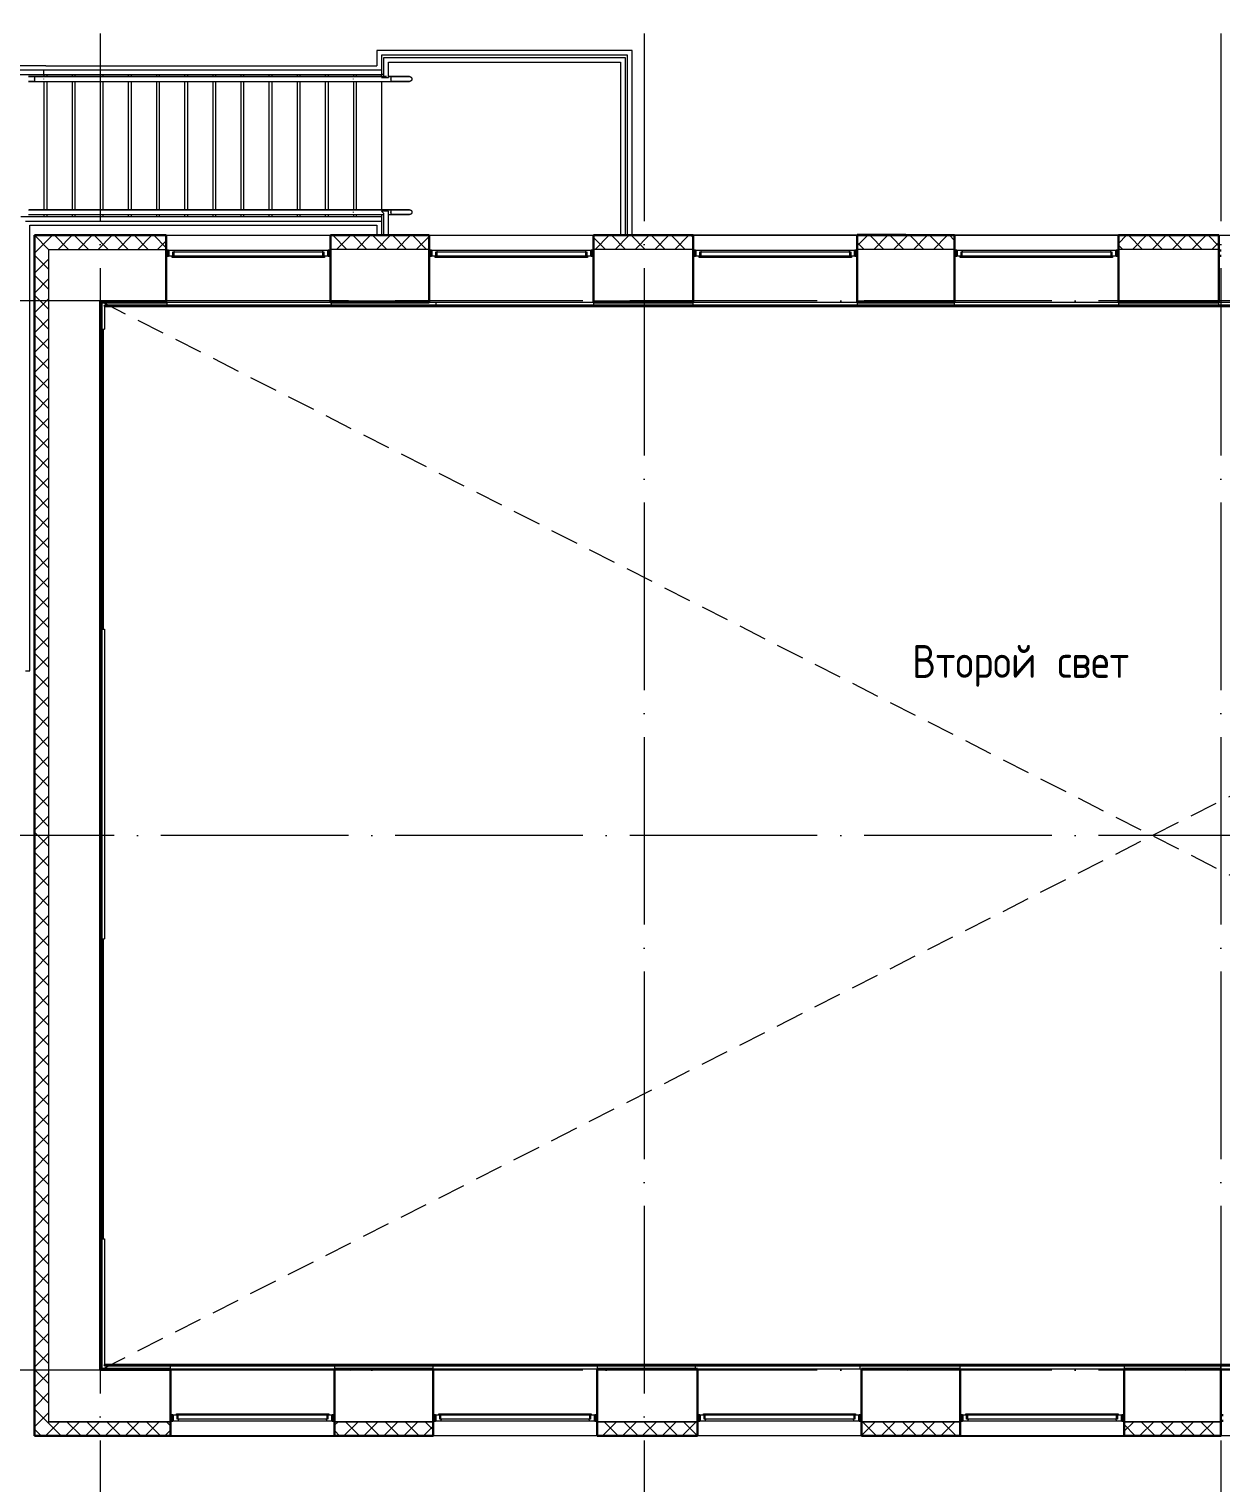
# Model space of a CAD drawing. Header units: millimetres. Extents: x -88595 to 880822, y -1054509 to -148035.
# Drawn here: x 390505 to 403216, y -248455 to -232953 of the extents above; entities that cross this region are included whole.
import ezdxf

# ---------------------------------------------------------------- set-up
doc = ezdxf.new("R2010")
doc.units = ezdxf.units.MM
doc.linetypes.add('ADSK_Линия сетки', pattern=[25, 20, -2.5, 0, -2.5])
doc.linetypes.add('ADSK_Сверху', pattern=[4.5, 3, -1.5])
for name, color, linetype, lineweight in [('_ Окна', 7, 'Continuous', 30), ('Аннотация', 7, 'Continuous', 20), ('Лестницы', 7, 'Continuous', 9), ('Линии', 7, 'Continuous', 9), ('Оборудование', 7, 'Continuous', 18), ('Ограждение', 7, 'Continuous', 9), ('Окна', 7, 'Continuous', 9), ('Оси', 7, 'Continuous', 9), ('Стены внутренние', 7, 'Continuous', 18), ('Стены наружные', 7, 'Continuous', 18), ('Стены штриховка', 7, 'Continuous', 9)]:
    doc.layers.add(name, color=color, linetype=linetype, lineweight=lineweight)
doc.styles.add('GOST Common_1', font='GOST_Common.ttf', dxfattribs={"width": 0.9, "height": 500})

# ---------------------------------------------------------------- blocks, each defined once
blk = doc.blocks.new('3 этаж')
at = {"layer": '_ Окна'}
for p, q in [((403874, 691114), (403849, 691114)), ((403874, 691056), (403874, 691114)), ((405599, 691114), (405574, 691114)), ((405574, 691114), (405574, 691056)), ((406679, 691114), (406654, 691114)), ((406679, 691056), (406679, 691114)), ((408404, 691114), (408379, 691114)), ((408379, 691114), (408379, 691056)), ((409494, 691114), (409469, 691114)), ((409494, 691056), (409494, 691114)), ((411219, 691114), (411194, 691114)), ((411194, 691114), (411194, 691056)), ((412279, 691114), (412254, 691114)), ((412279, 691056), (412279, 691114)), ((414004, 691114), (413979, 691114)), ((413979, 691114), (413979, 691056)), ((415099, 691114), (415074, 691114)), ((403849, 691056), (403874, 691056)), ((405574, 691056), (405599, 691056)), ((406654, 691056), (406679, 691056)), ((408379, 691056), (408404, 691056)), ((409469, 691056), (409494, 691056)), ((411194, 691056), (411219, 691056)), ((412254, 691056), (412279, 691056)), ((413979, 691056), (414004, 691056)), ((415074, 691056), (415099, 691056)), ((403919, 678692), (403894, 678692)), ((403919, 678634), (403919, 678692)), ((405644, 678692), (405619, 678692)), ((405619, 678692), (405619, 678634)), ((406719, 678692), (406694, 678692)), ((406719, 678634), (406719, 678692)), ((408444, 678692), (408419, 678692)), ((408419, 678692), (408419, 678634)), ((409539, 678692), (409514, 678692)), ((409539, 678634), (409539, 678692)), ((411264, 678692), (411239, 678692)), ((411239, 678692), (411239, 678634)), ((412339, 678692), (412314, 678692)), ((412339, 678634), (412339, 678692)), ((414064, 678692), (414039, 678692)), ((414039, 678692), (414039, 678634)), ((415119, 678692), (415094, 678692)), ((403894, 678634), (403919, 678634)), ((405619, 678634), (405644, 678634)), ((406694, 678634), (406719, 678634)), ((408419, 678634), (408444, 678634)), ((409514, 678634), (409539, 678634)), ((411239, 678634), (411264, 678634)), ((412314, 678634), (412339, 678634)), ((414039, 678634), (414064, 678634)), ((415094, 678634), (415119, 678634))]:
    blk.add_line(p, q, dxfattribs=at)
at = {"layer": '_ Окна', "lineweight": 18}
for p, q in [((403933, 691114), (403874, 691114)), ((403874, 691114), (403874, 691056)), ((403920, 691056), (403920, 691097)), ((403920, 691097), (403932, 691097)), ((403938, 691097), (403933, 691114)), ((405514, 691114), (405510, 691097)), ((405574, 691114), (405514, 691114)), ((405516, 691097), (405528, 691097)), ((405528, 691097), (405528, 691056)), ((405574, 691056), (405574, 691114)), ((406738, 691114), (406679, 691114)), ((406679, 691114), (406679, 691056)), ((406725, 691056), (406725, 691097)), ((406725, 691097), (406737, 691097)), ((406743, 691097), (406738, 691114)), ((408319, 691114), (408315, 691097)), ((408379, 691114), (408319, 691114)), ((408321, 691097), (408333, 691097)), ((408333, 691097), (408333, 691056)), ((408379, 691056), (408379, 691114)), ((409553, 691114), (409494, 691114)), ((409494, 691114), (409494, 691056)), ((409540, 691056), (409540, 691097)), ((409540, 691097), (409552, 691097)), ((409558, 691097), (409553, 691114)), ((411134, 691114), (411130, 691097)), ((411194, 691114), (411134, 691114)), ((411136, 691097), (411148, 691097)), ((411148, 691097), (411148, 691056)), ((411194, 691056), (411194, 691114)), ((412338, 691114), (412279, 691114)), ((412279, 691114), (412279, 691056)), ((412325, 691056), (412325, 691097)), ((412325, 691097), (412337, 691097)), ((412343, 691097), (412338, 691114)), ((413919, 691114), (413915, 691097)), ((413979, 691114), (413919, 691114)), ((413921, 691097), (413933, 691097)), ((413933, 691097), (413933, 691056)), ((413979, 691056), (413979, 691114)), ((403874, 691056), (403912, 691056)), ((405536, 691056), (405574, 691056)), ((406679, 691056), (406717, 691056)), ((408341, 691056), (408379, 691056)), ((409494, 691056), (409532, 691056)), ((411156, 691056), (411194, 691056)), ((412279, 691056), (412317, 691056)), ((413941, 691056), (413979, 691056)), ((403957, 678692), (403919, 678692)), ((403919, 678692), (403919, 678634)), ((403965, 678651), (403965, 678692)), ((405573, 678692), (405573, 678651)), ((405619, 678692), (405581, 678692)), ((405619, 678634), (405619, 678692)), ((406757, 678692), (406719, 678692)), ((406719, 678692), (406719, 678634)), ((406765, 678651), (406765, 678692)), ((408373, 678692), (408373, 678651)), ((408419, 678692), (408381, 678692)), ((408419, 678634), (408419, 678692)), ((409577, 678692), (409539, 678692)), ((409539, 678692), (409539, 678634)), ((409585, 678651), (409585, 678692)), ((411193, 678692), (411193, 678651)), ((411239, 678692), (411201, 678692)), ((411239, 678634), (411239, 678692)), ((412377, 678692), (412339, 678692)), ((412339, 678692), (412339, 678634)), ((412385, 678651), (412385, 678692)), ((413993, 678692), (413993, 678651)), ((414039, 678692), (414001, 678692)), ((414039, 678634), (414039, 678692)), ((403919, 678634), (403978, 678634)), ((403977, 678651), (403965, 678651)), ((403978, 678634), (403983, 678651)), ((405555, 678651), (405559, 678634)), ((405559, 678634), (405619, 678634)), ((405573, 678651), (405561, 678651)), ((406719, 678634), (406778, 678634)), ((406777, 678651), (406765, 678651)), ((406778, 678634), (406783, 678651)), ((408355, 678651), (408359, 678634)), ((408359, 678634), (408419, 678634)), ((408373, 678651), (408361, 678651)), ((409539, 678634), (409598, 678634)), ((409597, 678651), (409585, 678651)), ((409598, 678634), (409603, 678651)), ((411175, 678651), (411179, 678634)), ((411179, 678634), (411239, 678634)), ((411193, 678651), (411181, 678651)), ((412339, 678634), (412398, 678634)), ((412397, 678651), (412385, 678651)), ((412398, 678634), (412403, 678651)), ((413975, 678651), (413979, 678634)), ((413979, 678634), (414039, 678634)), ((413993, 678651), (413981, 678651))]:
    blk.add_line(p, q, dxfattribs=at)
at = {"layer": 'Лестницы'}
for p, q in [((406094, 693246), (406094, 693081)), ((408819, 693246), (406094, 693246)), ((406144, 693196), (406144, 693036)), ((408769, 693196), (406144, 693196)), ((408769, 691281), (408769, 693196)), ((408819, 691281), (408819, 693246)), ((402566, 693081), (400694, 693081)), ((402544, 692986), (402544, 692966)), ((402566, 693081), (406094, 693081)), ((402574, 692986), (402574, 692966)), ((402844, 692986), (402844, 692966)), ((402874, 692986), (402874, 692966)), ((403144, 692986), (403144, 692966)), ((403174, 692986), (403174, 692966)), ((403444, 692986), (403444, 692966)), ((403474, 692986), (403474, 692966)), ((403744, 692986), (403744, 692966)), ((403774, 692986), (403774, 692966)), ((404044, 692986), (404044, 692966)), ((404074, 692986), (404074, 692966)), ((404344, 692986), (404344, 692966)), ((404374, 692986), (404374, 692966)), ((404644, 692986), (404644, 692966)), ((404674, 692986), (404674, 692966)), ((404944, 692986), (404944, 692966)), ((404974, 692986), (404974, 692966)), ((405244, 692986), (405244, 692966)), ((405274, 692986), (405274, 692966)), ((405544, 692986), (405544, 692966)), ((405574, 692986), (405574, 692966)), ((405844, 692986), (405844, 692966)), ((405874, 692986), (405874, 692966)), ((406144, 692968), (406144, 692966)), ((402544, 692916), (402544, 691546)), ((402574, 692916), (402574, 691546)), ((402844, 692916), (402844, 691546)), ((402874, 692916), (402874, 691546)), ((403144, 692916), (403144, 691546)), ((403174, 692916), (403174, 691546)), ((403444, 692916), (403444, 691546)), ((403474, 692916), (403474, 691546)), ((403744, 692916), (403744, 691546)), ((403774, 692916), (403774, 691546)), ((404044, 692916), (404044, 691546)), ((404074, 692916), (404074, 691546)), ((404344, 692916), (404344, 691546)), ((404374, 692916), (404374, 691546)), ((404644, 692916), (404644, 691546)), ((404674, 692916), (404674, 691546)), ((404944, 692916), (404944, 691546)), ((404974, 692916), (404974, 691546)), ((405244, 692916), (405244, 691546)), ((405274, 692916), (405274, 691546)), ((405544, 692916), (405544, 691546)), ((405574, 692916), (405574, 691546)), ((405844, 692916), (405844, 691546)), ((405874, 692916), (405874, 691546)), ((406144, 692916), (406144, 691546)), ((402544, 691496), (402544, 691476)), ((402574, 691496), (402574, 691476)), ((402844, 691496), (402844, 691476)), ((402874, 691496), (402874, 691476)), ((403144, 691496), (403144, 691476)), ((403174, 691496), (403174, 691476)), ((403444, 691496), (403444, 691476)), ((403474, 691496), (403474, 691476)), ((403744, 691496), (403744, 691476)), ((403774, 691496), (403774, 691476)), ((404044, 691496), (404044, 691476)), ((404074, 691496), (404074, 691476)), ((404344, 691496), (404344, 691476)), ((404374, 691496), (404374, 691476)), ((404644, 691496), (404644, 691476)), ((404674, 691496), (404674, 691476)), ((404944, 691496), (404944, 691476)), ((404974, 691496), (404974, 691476)), ((405244, 691496), (405244, 691476)), ((405274, 691496), (405274, 691476)), ((405544, 691496), (405544, 691476)), ((405574, 691496), (405574, 691476)), ((405844, 691496), (405844, 691476)), ((405874, 691496), (405874, 691476)), ((406144, 691493), (406144, 691476)), ((406144, 691426), (406144, 691276)), ((402394, 691381), (402566, 691381)), ((402394, 686631), (402394, 691381)), ((402566, 691381), (406094, 691381)), ((406094, 691381), (406094, 691281)), ((402349, 686631), (402394, 686631))]:
    blk.add_line(p, q, dxfattribs=at)
at = {"layer": 'Линии', "linetype": 'ADSK_Сверху', "ltscale": 100}
for p, q in [((403144, 690574), (425584, 679174)), ((403144, 679174), (425584, 690574))]:
    blk.add_line(p, q, dxfattribs=at)
at = {"layer": 'Ограждение'}
for p, q in [((406169, 693171), (408744, 693171)), ((406169, 692981), (406169, 693171)), ((406219, 693121), (408694, 693121)), ((406219, 692956), (406219, 693121)), ((408694, 693121), (408694, 691281)), ((408744, 693171), (408744, 691281)), ((402544, 693036), (400739, 693036)), ((402544, 692986), (400789, 692986)), ((402544, 692966), (402444, 692966)), ((402444, 692966), (402444, 692916)), ((402444, 692966), (402544, 692966)), ((402544, 692986), (402544, 693036)), ((405844, 693036), (402544, 693036)), ((405844, 692986), (402544, 692986)), ((402544, 692966), (405844, 692966)), ((405850, 692966), (402550, 692966)), ((406144, 693036), (405844, 693036)), ((406144, 692986), (405844, 692986)), ((405844, 692966), (406199, 692966)), ((406144, 692966), (405850, 692966)), ((406144, 693036), (406144, 692986)), ((406144, 692993), (406169, 692993)), ((406144, 692968), (406144, 692986)), ((406144, 692956), (406169, 692981)), ((406144, 692968), (406194, 692968)), ((406199, 692966), (406144, 692966)), ((406144, 692956), (406219, 692956)), ((406244, 692966), (406219, 692966)), ((406219, 692966), (406244, 692966)), ((406244, 692966), (406244, 692916)), ((402444, 692943), (402444, 692939)), ((402444, 692941), (402444, 692943)), ((402444, 692939), (402444, 692941)), ((402444, 692916), (402544, 692916)), ((402444, 692916), (402544, 692916)), ((402544, 692916), (405844, 692916)), ((402550, 692916), (405850, 692916)), ((405844, 692916), (406244, 692916)), ((405850, 692916), (406144, 692916)), ((406144, 692916), (406244, 692916)), ((406244, 692939), (406244, 692943)), ((406244, 692943), (406244, 692941)), ((406244, 692941), (406244, 692939)), ((402299, 691476), (402599, 691476)), ((402349, 691426), (402599, 691426)), ((402379, 691546), (405844, 691546)), ((402379, 691496), (405844, 691496)), ((402611, 691546), (402386, 691546)), ((402386, 691496), (402611, 691496)), ((402599, 691476), (405844, 691476)), ((402599, 691426), (405844, 691426)), ((405850, 691546), (402611, 691546)), ((402611, 691496), (405850, 691496)), ((405844, 691546), (406244, 691546)), ((405844, 691496), (406169, 691496)), ((405844, 691476), (406144, 691476)), ((405844, 691426), (406144, 691426)), ((406144, 691546), (405850, 691546)), ((405850, 691496), (406144, 691496)), ((406244, 691546), (406144, 691546)), ((406169, 691506), (406144, 691531)), ((406219, 691531), (406144, 691531)), ((406144, 691496), (406169, 691496)), ((406144, 691493), (406144, 691496)), ((406169, 691493), (406144, 691493)), ((406144, 691476), (406144, 691426)), ((406169, 691281), (406169, 691506)), ((406219, 691281), (406219, 691531)), ((406219, 691496), (406244, 691496)), ((406219, 691496), (406244, 691496)), ((406244, 691546), (406244, 691496)), ((406244, 691519), (406244, 691523)), ((406244, 691523), (406244, 691521)), ((406244, 691521), (406244, 691519)), ((406219, 691281), (406169, 691281)), ((403179, 687074), (403179, 690274)), ((403179, 680574), (403179, 683774))]:
    blk.add_line(p, q, dxfattribs=at)
at = {"layer": 'Ограждение', "flags": 128}
for points in [[(402444, 692966), (402436, 692966), (402428, 692966), (402420, 692966), (402412, 692966), (402404, 692966), (402396, 692966), (402389, 692966), (402381, 692966)], [(402379, 692966), (402387, 692966), (402394, 692966), (402402, 692966), (402410, 692966), (402418, 692966), (402426, 692966), (402434, 692966), (402442, 692966), (402444, 692966)], [(406244, 692966), (406252, 692966), (406260, 692966), (406268, 692966), (406276, 692966), (406284, 692966), (406291, 692966), (406299, 692966), (406307, 692966), (406314, 692966), (406322, 692966), (406329, 692966), (406336, 692966), (406343, 692966), (406350, 692966), (406357, 692966), (406363, 692966), (406370, 692966), (406376, 692966), (406382, 692966), (406387, 692966), (406393, 692966), (406398, 692966), (406403, 692966), (406408, 692966), (406412, 692966), (406416, 692966), (406420, 692966), (406424, 692966), (406427, 692966), (406430, 692966), (406433, 692966), (406436, 692966), (406438, 692966), (406439, 692966), (406441, 692966), (406442, 692966), (406443, 692966), (406444, 692966), (406444, 692966), (406444, 692966)], [(406444, 692966), (406444, 692966), (406443, 692966), (406442, 692966), (406441, 692966), (406440, 692966), (406438, 692966), (406436, 692966), (406434, 692966), (406431, 692966), (406428, 692966), (406425, 692966), (406421, 692966), (406417, 692966), (406413, 692966), (406409, 692966), (406404, 692966), (406399, 692966), (406394, 692966), (406389, 692966), (406383, 692966), (406377, 692966), (406371, 692966), (406365, 692966), (406359, 692966), (406352, 692966), (406345, 692966), (406338, 692966), (406331, 692966), (406324, 692966), (406316, 692966), (406309, 692966), (406301, 692966), (406294, 692966), (406286, 692966), (406278, 692966), (406270, 692966), (406262, 692966), (406254, 692966), (406246, 692966), (406244, 692966)], [(406444, 692966), (406445, 692966), (406446, 692966), (406447, 692966), (406448, 692966), (406449, 692965), (406450, 692965), (406451, 692965), (406452, 692965), (406453, 692964), (406454, 692964), (406455, 692963), (406455, 692963), (406456, 692963), (406457, 692962), (406458, 692961), (406459, 692961), (406460, 692960), (406460, 692960), (406461, 692959), (406462, 692958), (406463, 692958), (406463, 692957), (406464, 692956), (406464, 692955), (406465, 692954), (406465, 692954), (406466, 692953), (406466, 692952), (406467, 692951), (406467, 692950), (406468, 692949), (406468, 692948), (406468, 692947), (406468, 692946), (406469, 692945), (406469, 692944), (406469, 692943), (406469, 692942), (406469, 692941), (406469, 692941)], [(402444, 692916), (402436, 692916), (402428, 692916), (402420, 692916), (402412, 692916), (402404, 692916), (402396, 692916), (402389, 692916), (402381, 692916)], [(402379, 692916), (402387, 692916), (402394, 692916), (402402, 692916), (402410, 692916), (402418, 692916), (402426, 692916), (402434, 692916), (402442, 692916), (402444, 692916)], [(406244, 692916), (406252, 692916), (406260, 692916), (406268, 692916), (406276, 692916), (406284, 692916), (406291, 692916), (406299, 692916), (406307, 692916), (406314, 692916), (406322, 692916), (406329, 692916), (406336, 692916), (406343, 692916), (406350, 692916), (406357, 692916), (406363, 692916), (406370, 692916), (406376, 692916), (406382, 692916), (406387, 692916), (406393, 692916), (406398, 692916), (406403, 692916), (406408, 692916), (406412, 692916), (406416, 692916), (406420, 692916), (406424, 692916), (406427, 692916), (406430, 692916), (406433, 692916), (406436, 692916), (406438, 692916), (406439, 692916), (406441, 692916), (406442, 692916), (406443, 692916), (406444, 692916), (406444, 692916), (406444, 692916)], [(406444, 692916), (406444, 692916), (406443, 692916), (406442, 692916), (406441, 692916), (406440, 692916), (406438, 692916), (406436, 692916), (406434, 692916), (406431, 692916), (406428, 692916), (406425, 692916), (406421, 692916), (406417, 692916), (406413, 692916), (406409, 692916), (406404, 692916), (406399, 692916), (406394, 692916), (406389, 692916), (406383, 692916), (406377, 692916), (406371, 692916), (406365, 692916), (406359, 692916), (406352, 692916), (406345, 692916), (406338, 692916), (406331, 692916), (406324, 692916), (406316, 692916), (406309, 692916), (406301, 692916), (406294, 692916), (406286, 692916), (406278, 692916), (406270, 692916), (406262, 692916), (406254, 692916), (406246, 692916), (406244, 692916)], [(406469, 692941), (406469, 692940), (406469, 692939), (406469, 692938), (406469, 692937), (406468, 692936), (406468, 692935), (406468, 692934), (406468, 692933), (406467, 692932), (406467, 692931), (406467, 692930), (406466, 692929), (406466, 692928), (406465, 692928), (406465, 692927), (406464, 692926), (406463, 692925), (406463, 692924), (406462, 692924), (406461, 692923), (406461, 692922), (406460, 692922), (406459, 692921), (406458, 692920), (406457, 692920), (406457, 692919), (406456, 692919), (406455, 692918), (406454, 692918), (406453, 692918), (406452, 692917), (406451, 692917), (406450, 692917), (406449, 692916), (406448, 692916), (406447, 692916), (406446, 692916), (406445, 692916), (406444, 692916), (406444, 692916)], [(406244, 691546), (406252, 691546), (406260, 691546), (406268, 691546), (406276, 691546), (406284, 691546), (406291, 691546), (406299, 691546), (406307, 691546), (406314, 691546), (406322, 691546), (406329, 691546), (406336, 691546), (406343, 691546), (406350, 691546), (406357, 691546), (406363, 691546), (406370, 691546), (406376, 691546), (406382, 691546), (406387, 691546), (406393, 691546), (406398, 691546), (406403, 691546), (406408, 691546), (406412, 691546), (406416, 691546), (406420, 691546), (406424, 691546), (406427, 691546), (406430, 691546), (406433, 691546), (406436, 691546), (406438, 691546), (406439, 691546), (406441, 691546), (406442, 691546), (406443, 691546), (406444, 691546), (406444, 691546), (406444, 691546)], [(406444, 691546), (406444, 691546), (406443, 691546), (406442, 691546), (406441, 691546), (406440, 691546), (406438, 691546), (406436, 691546), (406434, 691546), (406431, 691546), (406428, 691546), (406425, 691546), (406421, 691546), (406417, 691546), (406413, 691546), (406409, 691546), (406404, 691546), (406399, 691546), (406394, 691546), (406389, 691546), (406383, 691546), (406377, 691546), (406371, 691546), (406365, 691546), (406359, 691546), (406352, 691546), (406345, 691546), (406338, 691546), (406331, 691546), (406324, 691546), (406316, 691546), (406309, 691546), (406301, 691546), (406294, 691546), (406286, 691546), (406278, 691546), (406270, 691546), (406262, 691546), (406254, 691546), (406246, 691546), (406244, 691546)], [(406244, 691496), (406252, 691496), (406260, 691496), (406268, 691496), (406276, 691496), (406284, 691496), (406291, 691496), (406299, 691496), (406307, 691496), (406314, 691496), (406322, 691496), (406329, 691496), (406336, 691496), (406343, 691496), (406350, 691496), (406357, 691496), (406363, 691496), (406370, 691496), (406376, 691496), (406382, 691496), (406387, 691496), (406393, 691496), (406398, 691496), (406403, 691496), (406408, 691496), (406412, 691496), (406416, 691496), (406420, 691496), (406424, 691496), (406427, 691496), (406430, 691496), (406433, 691496), (406436, 691496), (406438, 691496), (406439, 691496), (406441, 691496), (406442, 691496), (406443, 691496), (406444, 691496), (406444, 691496), (406444, 691496)], [(406444, 691496), (406444, 691496), (406443, 691496), (406442, 691496), (406441, 691496), (406440, 691496), (406438, 691496), (406436, 691496), (406434, 691496), (406431, 691496), (406428, 691496), (406425, 691496), (406421, 691496), (406417, 691496), (406413, 691496), (406409, 691496), (406404, 691496), (406399, 691496), (406394, 691496), (406389, 691496), (406383, 691496), (406377, 691496), (406371, 691496), (406365, 691496), (406359, 691496), (406352, 691496), (406345, 691496), (406338, 691496), (406331, 691496), (406324, 691496), (406316, 691496), (406309, 691496), (406301, 691496), (406294, 691496), (406286, 691496), (406278, 691496), (406270, 691496), (406262, 691496), (406254, 691496), (406246, 691496), (406244, 691496)], [(406444, 691546), (406445, 691546), (406446, 691546), (406447, 691546), (406448, 691546), (406449, 691545), (406450, 691545), (406451, 691545), (406452, 691545), (406453, 691544), (406454, 691544), (406455, 691543), (406455, 691543), (406456, 691543), (406457, 691542), (406458, 691541), (406459, 691541), (406460, 691540), (406460, 691540), (406461, 691539), (406462, 691538), (406463, 691538), (406463, 691537), (406464, 691536), (406464, 691535), (406465, 691534), (406465, 691534), (406466, 691533), (406466, 691532), (406467, 691531), (406467, 691530), (406468, 691529), (406468, 691528), (406468, 691527), (406468, 691526), (406469, 691525), (406469, 691524), (406469, 691523), (406469, 691522), (406469, 691521), (406469, 691521)], [(406469, 691521), (406469, 691520), (406469, 691519), (406469, 691518), (406469, 691517), (406468, 691516), (406468, 691515), (406468, 691514), (406468, 691513), (406467, 691512), (406467, 691511), (406467, 691510), (406466, 691509), (406466, 691508), (406465, 691508), (406465, 691507), (406464, 691506), (406463, 691505), (406463, 691504), (406462, 691504), (406461, 691503), (406461, 691502), (406460, 691502), (406459, 691501), (406458, 691500), (406457, 691500), (406457, 691499), (406456, 691499), (406455, 691498), (406454, 691498), (406453, 691498), (406452, 691497), (406451, 691497), (406450, 691497), (406449, 691496), (406448, 691496), (406447, 691496), (406446, 691496), (406445, 691496), (406444, 691496), (406444, 691496)]]:
    blk.add_lwpolyline(points, dxfattribs=at)
at = {"layer": 'Ограждение'}
for points in [[(402544, 692939), (402544, 692939), (402544, 692941), (402544, 692942), (402544, 692943)], [(405844, 692939), (405844, 692939), (405844, 692941), (405844, 692942), (405844, 692943)], [(405844, 691519), (405844, 691519), (405844, 691521), (405844, 691522), (405844, 691523)]]:
    blk.add_open_spline(points, degree=3, dxfattribs=at)
at = {"layer": 'Окна'}
for p, q in [((403932, 691097), (405516, 691097)), ((403932, 691056), (403932, 691097)), ((405514, 691114), (403933, 691114)), ((405516, 691097), (405516, 691056)), ((406737, 691097), (408321, 691097)), ((406737, 691056), (406737, 691097)), ((408319, 691114), (406738, 691114)), ((408321, 691097), (408321, 691056)), ((409552, 691097), (411136, 691097)), ((409552, 691056), (409552, 691097)), ((411134, 691114), (409553, 691114)), ((411136, 691097), (411136, 691056)), ((412337, 691097), (413921, 691097)), ((412337, 691056), (412337, 691097)), ((413919, 691114), (412338, 691114)), ((413921, 691097), (413921, 691056)), ((403912, 691056), (405536, 691056)), ((403912, 691039), (403912, 691056)), ((405536, 691039), (403912, 691039)), ((405536, 691056), (405536, 691039)), ((406717, 691056), (408341, 691056)), ((406717, 691039), (406717, 691056)), ((408341, 691039), (406717, 691039)), ((408341, 691056), (408341, 691039)), ((409532, 691056), (411156, 691056)), ((409532, 691039), (409532, 691056)), ((411156, 691039), (409532, 691039)), ((411156, 691056), (411156, 691039)), ((412317, 691056), (413941, 691056)), ((412317, 691039), (412317, 691056)), ((413941, 691039), (412317, 691039)), ((413941, 691056), (413941, 691039)), ((403957, 678709), (405581, 678709)), ((403957, 678692), (403957, 678709)), ((405581, 678692), (403957, 678692)), ((403977, 678651), (403977, 678692)), ((405561, 678692), (405561, 678651)), ((405581, 678709), (405581, 678692)), ((406757, 678709), (408381, 678709)), ((406757, 678692), (406757, 678709)), ((408381, 678692), (406757, 678692)), ((406777, 678651), (406777, 678692)), ((408361, 678692), (408361, 678651)), ((408381, 678709), (408381, 678692)), ((409577, 678709), (411201, 678709)), ((409577, 678692), (409577, 678709)), ((411201, 678692), (409577, 678692)), ((409597, 678651), (409597, 678692)), ((411181, 678692), (411181, 678651)), ((411201, 678709), (411201, 678692)), ((412377, 678709), (414001, 678709)), ((412377, 678692), (412377, 678709)), ((414001, 678692), (412377, 678692)), ((412397, 678651), (412397, 678692)), ((413981, 678692), (413981, 678651)), ((414001, 678709), (414001, 678692)), ((405561, 678651), (403977, 678651)), ((403978, 678634), (405559, 678634)), ((408361, 678651), (406777, 678651)), ((406778, 678634), (408359, 678634)), ((411181, 678651), (409597, 678651)), ((409598, 678634), (411179, 678634)), ((413981, 678651), (412397, 678651)), ((412398, 678634), (413979, 678634))]:
    blk.add_line(p, q, dxfattribs=at)
at = {"layer": 'Оси', "linetype": 'ADSK_Линия сетки', "ltscale": 100}
for p, q in [((403144, 695925), (403144, 674674)), ((408944, 695925), (408944, 674674)), ((415094, 695925), (415094, 674674)), ((460794, 690574), (389072, 690574)), ((460794, 684874), (389072, 684874)), ((460794, 679174), (389072, 679174))]:
    blk.add_line(p, q, dxfattribs=at)
at = {"layer": 'Стены внутренние', "lineweight": 30}
for p, q in [((402442, 691276), (402442, 678472)), ((402442, 691276), (403849, 691276)), ((403849, 690574), (403849, 691276)), ((405599, 690574), (405599, 691276)), ((405599, 691276), (406654, 691276)), ((406654, 690574), (406654, 691276)), ((408404, 690574), (408404, 691276)), ((408404, 691276), (409469, 691276)), ((409469, 690574), (409469, 691276)), ((411219, 690574), (411219, 691276)), ((411219, 691276), (412254, 691276)), ((412254, 690574), (412254, 691276)), ((414004, 690574), (414004, 691276)), ((415074, 691276), (414004, 691276)), ((415074, 690574), (415074, 691276)), ((403144, 679174), (403144, 679174)), ((403894, 679174), (403894, 678624)), ((405644, 679174), (405644, 678624)), ((406694, 679174), (406694, 678624)), ((408444, 679174), (408444, 678624)), ((409514, 679174), (409514, 678624)), ((411264, 679174), (411264, 678624)), ((412314, 679174), (412314, 678624)), ((414064, 679174), (414064, 678624)), ((415094, 679174), (415094, 678624)), ((403894, 678472), (403894, 678624)), ((405644, 678472), (405644, 678624)), ((406694, 678472), (406694, 678624)), ((408444, 678472), (408444, 678624)), ((409514, 678472), (409514, 678624)), ((411264, 678472), (411264, 678624)), ((412314, 678472), (412314, 678624)), ((414064, 678472), (414064, 678624)), ((415094, 678472), (415094, 678624)), ((402442, 678472), (403894, 678472)), ((405644, 678472), (406694, 678472)), ((409514, 678472), (408444, 678472)), ((411264, 678472), (412314, 678472)), ((414064, 678472), (415094, 678472))]:
    blk.add_line(p, q, dxfattribs=at)
at = {"layer": 'Стены внутренние', "linetype": 'Continuous', "lineweight": 9}
for p, q in [((402594, 691124), (402444, 691274)), ((402594, 691233), (402634, 691274)), ((402806, 691124), (402656, 691274)), ((402696, 691124), (402846, 691274)), ((403018, 691124), (402868, 691274)), ((402897, 691274), (402896, 691276)), ((402909, 691124), (403059, 691274)), ((403230, 691124), (403080, 691274)), ((403121, 691124), (403271, 691274)), ((403132, 691274), (403130, 691276)), ((403442, 691124), (403292, 691274)), ((403333, 691124), (403483, 691274)), ((403655, 691124), (403505, 691274)), ((403545, 691124), (403695, 691274)), ((403627, 691276), (403626, 691274)), ((403718, 691274), (403717, 691276)), ((403849, 691142), (403717, 691274)), ((405601, 691271), (405604, 691274)), ((405776, 691124), (405626, 691274)), ((405666, 691124), (405816, 691274)), ((405988, 691124), (405838, 691274)), ((405878, 691124), (406028, 691274)), ((406200, 691124), (406050, 691274)), ((406091, 691124), (406241, 691274)), ((406412, 691124), (406262, 691274)), ((406303, 691124), (406453, 691274)), ((406624, 691124), (406474, 691274)), ((406515, 691124), (406652, 691261)), ((406652, 691246), (406653, 691246)), ((408534, 691124), (408406, 691252)), ((408411, 691274), (408410, 691276)), ((408424, 691124), (408574, 691274)), ((408554, 691276), (408553, 691274)), ((408746, 691124), (408596, 691274)), ((408636, 691124), (408786, 691274)), ((408958, 691124), (408808, 691274)), ((408848, 691124), (408998, 691274)), ((408997, 691274), (408996, 691276)), ((409170, 691124), (409020, 691274)), ((409060, 691124), (409210, 691274)), ((409382, 691124), (409232, 691274)), ((409273, 691124), (409423, 691274)), ((409467, 691251), (409444, 691274)), ((411219, 691161), (411332, 691274)), ((411503, 691124), (411353, 691274)), ((411370, 691276), (411369, 691274)), ((411394, 691124), (411544, 691274)), ((411716, 691124), (411566, 691274)), ((411606, 691124), (411756, 691274)), ((411928, 691124), (411778, 691274)), ((411818, 691124), (411968, 691274)), ((412140, 691124), (411990, 691274)), ((412030, 691124), (412180, 691274)), ((412252, 691224), (412202, 691274)), ((414004, 691188), (414089, 691274)), ((414261, 691124), (414111, 691274)), ((414152, 691124), (414302, 691274)), ((414277, 691274), (414276, 691276)), ((414473, 691124), (414323, 691274)), ((414364, 691124), (414514, 691274)), ((414685, 691124), (414535, 691274)), ((414576, 691124), (414726, 691274)), ((414898, 691124), (414748, 691274)), ((414788, 691124), (414938, 691274)), ((414863, 691274), (414863, 691275)), ((415074, 691160), (414960, 691274)), ((402444, 691083), (402594, 691233)), ((403757, 691124), (403847, 691214)), ((411291, 691124), (411219, 691196)), ((412242, 691124), (412254, 691135)), ((414049, 691124), (414004, 691169)), ((415000, 691124), (415074, 691198)), ((402444, 691056), (402442, 691052)), ((402594, 690912), (402444, 691062)), ((402444, 690871), (402594, 691021)), ((402594, 690700), (402444, 690850)), ((402444, 690659), (402594, 690809)), ((402444, 690636), (402442, 690640)), ((402594, 690487), (402444, 690637)), ((402444, 690447), (402594, 690597)), ((402444, 690446), (402442, 690443)), ((402444, 690433), (402442, 690436)), ((402594, 690275), (402444, 690425)), ((402444, 690235), (402594, 690385)), ((402594, 690063), (402444, 690213)), ((402444, 690023), (402594, 690173)), ((402594, 689851), (402444, 690001)), ((402444, 689811), (402594, 689961)), ((402594, 689639), (402444, 689789)), ((402444, 689598), (402594, 689748)), ((402444, 689634), (402442, 689630)), ((402594, 689427), (402444, 689577)), ((402444, 689386), (402594, 689536)), ((402594, 689215), (402444, 689365)), ((402444, 689174), (402594, 689324)), ((402594, 689003), (402444, 689153)), ((402444, 688962), (402594, 689112)), ((402594, 688790), (402444, 688940)), ((402444, 688750), (402594, 688900)), ((402594, 688578), (402444, 688728)), ((402444, 688538), (402594, 688688)), ((402594, 688366), (402444, 688516)), ((402444, 688326), (402594, 688476)), ((402594, 688154), (402444, 688304)), ((402444, 688211), (402442, 688208)), ((402444, 688198), (402442, 688201)), ((402444, 688114), (402594, 688264)), ((402594, 687942), (402444, 688092)), ((402444, 687901), (402594, 688051)), ((402594, 687730), (402444, 687880)), ((402444, 687689), (402594, 687839)), ((402594, 687518), (402444, 687668)), ((402444, 687477), (402594, 687627)), ((402444, 687398), (402442, 687395)), ((402594, 687305), (402444, 687455)), ((402444, 687265), (402594, 687415)), ((402594, 687093), (402444, 687243)), ((402444, 687053), (402594, 687203)), ((402594, 686881), (402444, 687031)), ((402444, 686841), (402594, 686991)), ((402594, 686669), (402444, 686819)), ((402444, 686629), (402594, 686779)), ((402594, 686457), (402444, 686607)), ((402444, 686417), (402594, 686567)), ((402594, 686245), (402444, 686395)), ((402444, 686204), (402594, 686354)), ((402594, 686033), (402444, 686183)), ((402444, 685992), (402594, 686142)), ((402444, 685962), (402442, 685966)), ((402594, 685821), (402444, 685971)), ((402444, 685780), (402594, 685930)), ((402594, 685608), (402444, 685758)), ((402444, 685568), (402594, 685718)), ((402594, 685396), (402444, 685546)), ((402444, 685356), (402594, 685506)), ((402594, 685184), (402444, 685334)), ((402444, 685144), (402594, 685294)), ((402444, 685163), (402442, 685160)), ((402594, 684972), (402444, 685122)), ((402444, 684932), (402594, 685082)), ((402594, 684760), (402444, 684910)), ((402444, 684719), (402594, 684869)), ((402594, 684548), (402444, 684698)), ((402444, 684507), (402594, 684657)), ((402594, 684336), (402444, 684486)), ((402444, 684295), (402594, 684445)), ((402594, 684123), (402444, 684273)), ((402444, 684083), (402594, 684233)), ((402594, 683911), (402444, 684061)), ((402444, 683871), (402594, 684021)), ((402594, 683699), (402444, 683849)), ((402444, 683659), (402594, 683809)), ((402594, 683487), (402444, 683637)), ((402444, 683447), (402594, 683597)), ((402594, 683275), (402444, 683425)), ((402444, 683235), (402594, 683385)), ((402594, 683063), (402444, 683213)), ((402444, 683022), (402594, 683172)), ((402594, 682851), (402444, 683001)), ((402444, 682810), (402594, 682960)), ((402444, 682725), (402442, 682721)), ((402594, 682639), (402444, 682789)), ((402444, 682598), (402594, 682748)), ((402594, 682426), (402444, 682576)), ((402444, 682386), (402594, 682536)), ((402594, 682214), (402444, 682364)), ((402444, 682174), (402594, 682324)), ((402594, 682002), (402444, 682152)), ((402444, 681962), (402594, 682112)), ((402594, 681790), (402444, 681940)), ((402444, 681750), (402594, 681900)), ((402594, 681578), (402444, 681728)), ((402444, 681537), (402594, 681687)), ((402444, 681492), (402442, 681496)), ((402594, 681366), (402444, 681516)), ((402444, 681325), (402594, 681475)), ((402594, 681154), (402444, 681304)), ((402444, 681289), (402444, 681289)), ((402444, 681113), (402594, 681263)), ((402594, 680941), (402444, 681091)), ((402444, 680901), (402594, 681051)), ((402594, 680729), (402444, 680879)), ((402444, 680689), (402594, 680839)), ((402594, 680517), (402444, 680667)), ((402444, 680477), (402594, 680627)), ((402594, 680305), (402444, 680455)), ((402444, 680265), (402594, 680415)), ((402594, 680093), (402444, 680243)), ((402444, 680053), (402594, 680203)), ((402594, 679881), (402444, 680031)), ((402444, 679840), (402594, 679990)), ((402594, 679669), (402444, 679819)), ((402444, 679628), (402594, 679778)), ((402594, 679457), (402444, 679607)), ((402444, 679416), (402594, 679566)), ((402594, 679244), (402444, 679394)), ((402444, 679204), (402594, 679354)), ((402444, 679257), (402442, 679260)), ((402594, 679032), (402444, 679182)), ((402444, 678992), (402594, 679142)), ((402594, 678820), (402444, 678970)), ((402444, 678780), (402594, 678930)), ((402594, 678608), (402444, 678758)), ((402444, 678568), (402594, 678718)), ((402516, 678474), (402444, 678546)), ((402594, 678505), (402712, 678624)), ((402728, 678474), (402594, 678608)), ((402774, 678474), (402924, 678624)), ((402940, 678474), (402790, 678624)), ((402987, 678474), (403137, 678624)), ((403152, 678474), (403002, 678624)), ((403199, 678474), (403349, 678624)), ((403364, 678474), (403214, 678624)), ((403411, 678474), (403561, 678624)), ((403577, 678474), (403427, 678624)), ((403623, 678474), (403773, 678624)), ((403789, 678474), (403639, 678624)), ((403835, 678474), (403892, 678531)), ((403894, 678581), (403851, 678624)), ((405644, 678586), (405682, 678624)), ((405744, 678474), (405894, 678624)), ((405910, 678474), (405760, 678624)), ((405956, 678474), (406106, 678624)), ((406122, 678474), (405972, 678624)), ((406169, 678474), (406319, 678624)), ((406334, 678474), (406184, 678624)), ((406381, 678474), (406531, 678624)), ((406546, 678474), (406396, 678624)), ((406593, 678474), (406694, 678575)), ((406692, 678541), (406609, 678624)), ((408502, 678474), (408652, 678624)), ((408668, 678474), (408518, 678624)), ((408714, 678474), (408864, 678624)), ((408880, 678474), (408730, 678624)), ((408926, 678474), (409076, 678624)), ((409092, 678474), (408942, 678624)), ((409138, 678474), (409288, 678624)), ((409304, 678474), (409154, 678624)), ((409350, 678474), (409500, 678624)), ((409512, 678478), (409366, 678624)), ((411266, 678480), (411410, 678624)), ((411425, 678474), (411275, 678624)), ((411472, 678474), (411622, 678624)), ((411638, 678474), (411488, 678624)), ((411684, 678474), (411834, 678624)), ((411850, 678474), (411700, 678624)), ((411896, 678474), (412046, 678624)), ((412062, 678474), (411912, 678624)), ((412108, 678474), (412258, 678624)), ((412274, 678474), (412124, 678624)), ((414183, 678474), (414064, 678593)), ((414066, 678522), (414167, 678624)), ((414230, 678474), (414380, 678624)), ((414395, 678474), (414245, 678624)), ((414442, 678474), (414592, 678624)), ((414607, 678474), (414457, 678624)), ((414654, 678474), (414804, 678624)), ((414820, 678474), (414670, 678624)), ((414866, 678474), (415016, 678624)), ((415032, 678474), (414882, 678624)), ((415094, 678624), (415094, 678624)), ((402562, 678474), (402594, 678505)), ((402897, 678472), (402896, 678474)), ((403040, 678474), (403039, 678473)), ((403275, 678474), (403273, 678472)), ((405698, 678474), (405646, 678526)), ((405713, 678472), (405712, 678474)), ((405738, 678474), (405737, 678472)), ((406090, 678474), (406089, 678472)), ((408456, 678474), (408446, 678484)), ((408554, 678474), (408553, 678472)), ((411369, 678474), (411369, 678474)), ((414068, 678474), (414067, 678472)), ((414864, 678472), (414862, 678474)), ((414889, 678474), (414888, 678472)), ((415078, 678474), (415092, 678488))]:
    blk.add_line(p, q, dxfattribs=at)
at = {"layer": 'Стены внутренние'}
for p, q in [((403849, 691276), (405599, 691276)), ((406654, 691276), (408404, 691276)), ((409469, 691276), (411219, 691276)), ((412254, 691276), (414004, 691276)), ((415074, 691276), (416824, 691276)), ((402594, 691124), (402594, 678624)), ((402594, 691124), (403849, 691124)), ((406654, 691124), (405599, 691124)), ((409469, 691124), (408404, 691124)), ((412254, 691124), (411219, 691124)), ((415074, 691124), (414004, 691124)), ((405599, 690574), (406654, 690574)), ((408404, 690574), (409469, 690574)), ((411219, 690574), (412254, 690574)), ((414004, 690574), (415074, 690574)), ((406694, 679174), (405644, 679174)), ((409514, 679174), (408444, 679174)), ((412314, 679174), (411264, 679174)), ((415094, 679174), (414064, 679174)), ((402594, 678624), (403894, 678624)), ((405644, 678624), (406694, 678624)), ((406694, 678624), (405644, 678624)), ((408444, 678624), (409514, 678624)), ((409514, 678624), (408444, 678624)), ((411264, 678624), (412314, 678624)), ((412314, 678624), (411264, 678624)), ((414064, 678624), (415094, 678624)), ((415094, 678624), (414064, 678624)), ((405644, 678472), (403894, 678472)), ((408444, 678472), (406694, 678472)), ((411264, 678472), (409514, 678472)), ((414064, 678472), (412314, 678472)), ((416844, 678472), (415094, 678472))]:
    blk.add_line(p, q, dxfattribs=at)
at = {"layer": 'Стены наружные'}
for p, q in [((405599, 691281), (406129, 691281)), ((405599, 691281), (405599, 691276)), ((406129, 691276), (406129, 691281)), ((408404, 691281), (408939, 691281)), ((408404, 691281), (408404, 691276)), ((408939, 691276), (408939, 691281)), ((408944, 691281), (411219, 691281)), ((408944, 691276), (408944, 691281)), ((409469, 691281), (409469, 691276)), ((411736, 691281), (415074, 691281)), ((414539, 691276), (414539, 691281)), ((415074, 691276), (415074, 691281)), ((403849, 690574), (403144, 690574)), ((406724, 690529), (403189, 690529)), ((403189, 690529), (403189, 690524)), ((403189, 690519), (403189, 690274)), ((405599, 690559), (403849, 690559)), ((403859, 690529), (403859, 690559)), ((405609, 690559), (405609, 690529)), ((408404, 690559), (406654, 690559)), ((406724, 690559), (406724, 690529)), ((408404, 690559), (408404, 690529)), ((414004, 690529), (408404, 690529)), ((411219, 690559), (409469, 690559)), ((409469, 690529), (409469, 690559)), ((411219, 690559), (411219, 690529)), ((414004, 690559), (412254, 690559)), ((412254, 690529), (412254, 690559)), ((414004, 690559), (414004, 690529)), ((419624, 690529), (414004, 690529)), ((416824, 690559), (415074, 690559)), ((415074, 690529), (415074, 690559)), ((403159, 690274), (403189, 690274)), ((403159, 687074), (403189, 687074)), ((403189, 687074), (403189, 683774)), ((403159, 683774), (403189, 683774)), ((403159, 680574), (403189, 680574)), ((403189, 680574), (403189, 679229)), ((403144, 679174), (403894, 679174)), ((403189, 679224), (403189, 679219)), ((403189, 679219), (409494, 679219)), ((403894, 679189), (403894, 679219)), ((403894, 679189), (405644, 679189)), ((405644, 679219), (405644, 679189)), ((406694, 679189), (406694, 679219)), ((406694, 679189), (408444, 679189)), ((408444, 679219), (408444, 679189)), ((409494, 679219), (415094, 679219)), ((409494, 679189), (409494, 679219)), ((409514, 679189), (411264, 679189)), ((411244, 679219), (411244, 679189)), ((412314, 679189), (412314, 679219)), ((412314, 679189), (414064, 679189)), ((414064, 679219), (414064, 679189)), ((415094, 679219), (420714, 679219)), ((415094, 679189), (415094, 679219)), ((415094, 679189), (416844, 679189)), ((403369, 678467), (403369, 678472)), ((406164, 678467), (403369, 678467)), ((403894, 678472), (403894, 678467)), ((405644, 678467), (405644, 678472)), ((406169, 678466), (405644, 678466)), ((406164, 678467), (406164, 678472)), ((406164, 678471), (406169, 678471)), ((406169, 678467), (406169, 678472)), ((406694, 678467), (406169, 678467)), ((406694, 678467), (406694, 678472)), ((408969, 678467), (408969, 678472)), ((409494, 678467), (408969, 678467)), ((409494, 678467), (409494, 678472)), ((411779, 678471), (414579, 678471)), ((411779, 678466), (411779, 678471)), ((414579, 678466), (411779, 678466)), ((412314, 678471), (412314, 678466)), ((414064, 678466), (414064, 678471)), ((414579, 678466), (414579, 678472)), ((415094, 678467), (414579, 678467)), ((415094, 678472), (415094, 678467))]:
    blk.add_line(p, q, dxfattribs=at)
at = {"layer": 'Стены наружные', "lineweight": 30}
for p, q in [((411736, 691281), (411219, 691281)), ((411219, 691281), (411219, 691276)), ((411219, 691276), (411736, 691276)), ((411736, 691281), (411736, 691276)), ((403144, 679174), (403144, 690574)), ((403159, 690559), (403849, 690559)), ((403159, 690559), (403159, 679189)), ((403189, 690524), (425539, 690524)), ((403189, 690519), (403189, 690524)), ((425539, 690519), (403189, 690519)), ((403849, 690559), (403849, 690574)), ((405599, 690559), (405599, 690574)), ((405599, 690559), (406654, 690559)), ((406654, 690559), (406654, 690574)), ((408404, 690559), (408404, 690574)), ((408404, 690559), (409469, 690559)), ((409469, 690559), (409469, 690574)), ((411219, 690559), (411219, 690574)), ((411219, 690559), (412254, 690559)), ((412254, 690559), (412254, 690574)), ((414004, 690559), (414004, 690574)), ((415074, 690559), (414004, 690559)), ((415074, 690559), (415074, 690574)), ((403159, 679189), (403894, 679189)), ((403189, 679229), (425539, 679229)), ((403189, 679224), (403189, 679229)), ((425539, 679224), (403189, 679224)), ((403894, 679189), (403894, 679174)), ((405644, 679189), (406694, 679189)), ((405644, 679189), (405644, 679174)), ((406694, 679189), (406694, 679174)), ((409514, 679189), (408444, 679189)), ((408444, 679189), (408444, 679174)), ((409514, 679189), (409514, 679174)), ((411264, 679189), (412314, 679189)), ((411264, 679189), (411264, 679174)), ((412314, 679189), (412314, 679174)), ((414064, 679189), (415094, 679189)), ((414064, 679189), (414064, 679174)), ((415094, 679189), (415094, 679174))]:
    blk.add_line(p, q, dxfattribs=at)
at = {"layer": 'Стены наружные', "linetype": 'Continuous', "lineweight": 9}
for p, q in [((411373, 691281), (411370, 691276)), ((403144, 690511), (403159, 690526)), ((403192, 690559), (403207, 690574)), ((403616, 690559), (403631, 690574)), ((405738, 690559), (405753, 690574)), ((406162, 690559), (406177, 690574)), ((406586, 690559), (406601, 690574)), ((408708, 690559), (408723, 690574)), ((409132, 690559), (409147, 690574)), ((411253, 690559), (411268, 690574)), ((411677, 690559), (411692, 690574)), ((412102, 690559), (412117, 690574)), ((414223, 690559), (414238, 690574)), ((414647, 690559), (414662, 690574)), ((415072, 690559), (415074, 690561)), ((403144, 690086), (403159, 690101)), ((403144, 689662), (403159, 689677)), ((403144, 689238), (403159, 689253)), ((403144, 688814), (403159, 688829)), ((403144, 688389), (403159, 688404)), ((403144, 687965), (403159, 687980)), ((403144, 687541), (403159, 687556)), ((403144, 687117), (403159, 687132)), ((403144, 686692), (403159, 686707)), ((403144, 686268), (403159, 686283)), ((403144, 685844), (403159, 685859)), ((403144, 685419), (403159, 685434)), ((403144, 684995), (403159, 685010)), ((403144, 684571), (403159, 684586)), ((403144, 684147), (403159, 684162)), ((403144, 683722), (403159, 683737)), ((403144, 683298), (403159, 683313)), ((403144, 682874), (403159, 682889)), ((403144, 682450), (403159, 682465)), ((403144, 682025), (403159, 682040)), ((403144, 681601), (403159, 681616)), ((403144, 681177), (403159, 681192)), ((403144, 680753), (403159, 680768)), ((403144, 680328), (403159, 680343)), ((403144, 679904), (403159, 679919)), ((403144, 679480), (403159, 679495)), ((403262, 679174), (403277, 679189)), ((403687, 679174), (403702, 679189)), ((405808, 679174), (405823, 679189)), ((406232, 679174), (406247, 679189)), ((406656, 679174), (406671, 679189)), ((408778, 679174), (408793, 679189)), ((409202, 679174), (409217, 679189)), ((411323, 679174), (411338, 679189)), ((411748, 679174), (411763, 679189)), ((412172, 679174), (412187, 679189)), ((414293, 679174), (414308, 679189)), ((414717, 679174), (414732, 679189))]:
    blk.add_line(p, q, dxfattribs=at)
at = {"layer": 'Стены штриховка'}
for p, q in [((402442, 691274), (403847, 691274)), ((402444, 678472), (402444, 691276)), ((403847, 691274), (403847, 691200)), ((405601, 691200), (405601, 691274)), ((405601, 691274), (406652, 691274)), ((406652, 691274), (406652, 691200)), ((408406, 691200), (408406, 691274)), ((408406, 691274), (409467, 691274)), ((409467, 691274), (409467, 691200)), ((411221, 691200), (411221, 691274)), ((411221, 691274), (412252, 691274)), ((412252, 691274), (412252, 691200)), ((414006, 691200), (414006, 691274)), ((414006, 691274), (415072, 691274)), ((415072, 691274), (415072, 691200)), ((403847, 691200), (403849, 691200)), ((405599, 691200), (405601, 691200)), ((406652, 691200), (406654, 691200)), ((408404, 691200), (408406, 691200)), ((409467, 691200), (409469, 691200)), ((411219, 691200), (411221, 691200)), ((412252, 691200), (412254, 691200)), ((414004, 691200), (414006, 691200)), ((415072, 691200), (415074, 691200)), ((403894, 678624), (402594, 678624)), ((403892, 678548), (403892, 678474)), ((403894, 678548), (403892, 678548)), ((405646, 678548), (405644, 678548)), ((405646, 678474), (405646, 678548)), ((406692, 678548), (406692, 678474)), ((406694, 678548), (406692, 678548)), ((408446, 678548), (408444, 678548)), ((408446, 678474), (408446, 678548)), ((409512, 678548), (409512, 678474)), ((409514, 678548), (409512, 678548)), ((411266, 678548), (411264, 678548)), ((411266, 678474), (411266, 678548)), ((412312, 678548), (412312, 678474)), ((412314, 678548), (412312, 678548)), ((414066, 678548), (414064, 678548)), ((414066, 678474), (414066, 678548)), ((415092, 678548), (415092, 678474)), ((415094, 678548), (415092, 678548)), ((403892, 678474), (402442, 678474)), ((406692, 678474), (405646, 678474)), ((409512, 678474), (408446, 678474)), ((412312, 678474), (411266, 678474)), ((415092, 678474), (414066, 678474))]:
    blk.add_line(p, q, dxfattribs=at)
at = {"layer": 'Аннотация', "style": 'GOST Common_1', "width": 0.9}
for s, p in [('Второй', (411804, 686555)), ('свет', (413352, 686555))]:
    blk.add_text(s, height=350, dxfattribs=at).set_placement(p)

msp = doc.modelspace()

# ---------------------------------------------------------------- block references
at = {"layer": 'Оборудование', "color": 5, "true_color": 0x0000ff}
msp.add_blockref('3 этаж', (-11881, -926426), dxfattribs=at)

doc.saveas('drawing.dxf')
